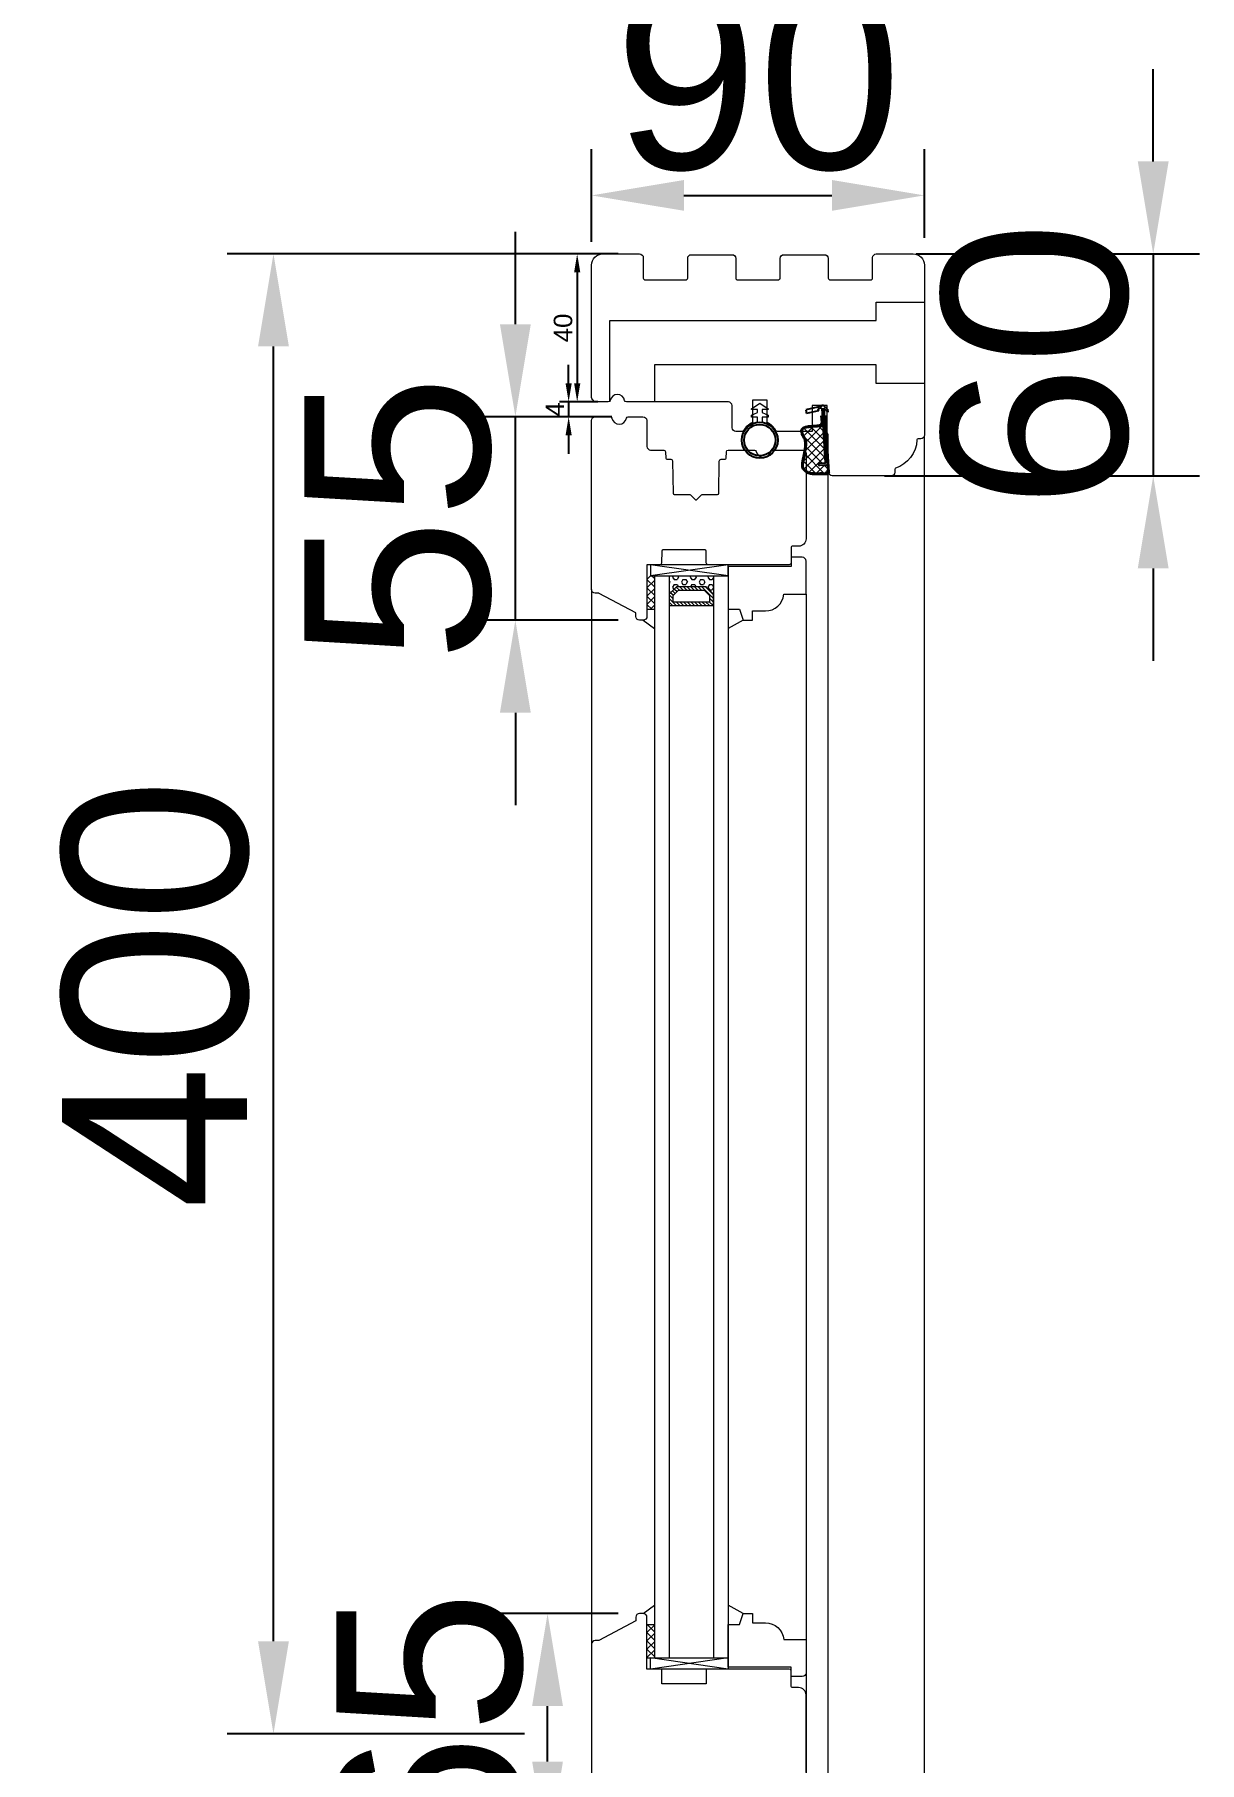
# Model space of a CAD drawing. Header units: millimetres. Extents: x 0 to 182016, y 11 to 3710.
# Drawn here: x 178010.9 to 178325.8, y 2000.9 to 2468 of the extents above; entities that cross this region are included whole.
import ezdxf

# ---------------------------------------------------------------- set-up
doc = ezdxf.new("R2010")
doc.units = ezdxf.units.MM
for name, color, linetype, lineweight in [('Matmenys', 10, 'Continuous', 20), ('OTHER', 251, 'Continuous', 13), ('Stakta', 7, 'Continuous', 25), ('Testinės profilio linijos', 7, 'Continuous', 5)]:
    doc.layers.add(name, color=color, linetype=linetype, lineweight=lineweight)
doc.layers.add('Stiklo paketas', color=7, linetype='Continuous')
doc.styles.get("Standard").update_dxf_attribs({"font": 'arial.ttf'})
doc.dimstyles.new('2', dxfattribs={"dimscale": 2, "dimtxt": 2.5, "dimasz": 2.5, "dimexe": 1.25, "dimexo": 0.625, "dimtad": 1, "dimtxsty": 'Standard', "dimcen": 2.5, "dimadec": 0, "dimazin": 0, "dimtfac": 1, "dimtmove": 0, "dimatfit": 3, "dimfxl": 1, "dimarcsym": 0})
doc.dimstyles.new('Padidinti matmenys', dxfattribs={"dimscale": 10, "dimtxt": 5, "dimasz": 2.5, "dimexe": 1.25, "dimexo": 0.625, "dimtad": 1, "dimdec": 1, "dimtxsty": 'Standard', "dimcen": 2.5, "dimadec": 0, "dimazin": 0, "dimtfac": 1, "dimtdec": 1, "dimtmove": 0, "dimatfit": 3, "dimfxl": 1, "dimarcsym": 0})

# ---------------------------------------------------------------- blocks, each defined once
blk = doc.blocks.new('*D1458')
at = {"layer": 'Defpoints', "color": 0, "transparency": 16777216}
for p in [(178169.95, 2408.65), (178157.59, 2368.65), (178164.45, 2368.65)]:
    blk.add_point(p, dxfattribs=at)
at = {"layer": 'Matmenys', "color": 0, "lineweight": -2, "transparency": 16777216}
for p, q in [((178168.7, 2408.65), (178155.09, 2408.65)), ((178157.59, 2403.65), (178157.59, 2373.65)), ((178163.2, 2368.65), (178155.09, 2368.65))]:
    blk.add_line(p, q, dxfattribs=at)
at = {"layer": 'Matmenys', "color": 0, "transparency": 16777216}
for points in [[(178156.76, 2403.65), (178158.43, 2403.65), (178157.59, 2408.65)], [(178156.76, 2373.65), (178158.43, 2373.65), (178157.59, 2368.65)]]:
    blk.add_solid(points, dxfattribs=at)
at = {"layer": 'Matmenys', "color": 0, "lineweight": 5, "transparency": 16777216, "insert": (178153.79, 2388.65), "char_height": 5, "attachment_point": 5, "rotation": 90}
blk.add_mtext('40', dxfattribs=at)
blk = doc.blocks.new('*D1459')
at = {"color": 0, "lineweight": -2, "transparency": 16777216}
for p, q in [((178313.32, 2433.65), (178313.32, 2458.65)), ((178249.2, 2408.65), (178325.82, 2408.65)), ((178313.32, 2408.65), (178313.32, 2348.65)), ((178240.7, 2348.65), (178325.82, 2348.65)), ((178313.32, 2323.65), (178313.32, 2298.65))]:
    blk.add_line(p, q, dxfattribs=at)
at = {"color": 0, "transparency": 16777216}
for points in [[(178309.15, 2433.65), (178317.49, 2433.65), (178313.32, 2408.65)], [(178309.15, 2323.65), (178317.49, 2323.65), (178313.32, 2348.65)]]:
    blk.add_solid(points, dxfattribs=at)
at = {"layer": 'Defpoints', "color": 0, "transparency": 16777216}
for p in [(178242.95, 2408.65), (178234.45, 2348.65), (178313.32, 2348.65)]:
    blk.add_point(p, dxfattribs=at)
at = {"color": 0, "lineweight": 5, "transparency": 16777216, "insert": (178281.54, 2378.65), "char_height": 50, "attachment_point": 5, "rotation": 90}
blk.add_mtext('60', dxfattribs=at)
blk = doc.blocks.new('*D1460')
at = {"color": 0, "lineweight": -2, "transparency": 16777216}
for p, q in [((178140.88, 2389.65), (178140.88, 2414.65)), ((178166.95, 2364.65), (178128.38, 2364.65)), ((178140.88, 2309.65), (178140.88, 2364.65)), ((178168.7, 2309.65), (178128.38, 2309.65)), ((178140.88, 2284.65), (178140.88, 2259.65))]:
    blk.add_line(p, q, dxfattribs=at)
at = {"color": 0, "transparency": 16777216}
for points in [[(178136.71, 2389.65), (178145.05, 2389.65), (178140.88, 2364.65)], [(178136.71, 2284.65), (178145.05, 2284.65), (178140.88, 2309.65)]]:
    blk.add_solid(points, dxfattribs=at)
at = {"layer": 'Defpoints', "color": 0, "transparency": 16777216}
for p in [(178140.88, 2364.65), (178173.2, 2364.65), (178174.95, 2309.65)]:
    blk.add_point(p, dxfattribs=at)
at = {"color": 0, "lineweight": 5, "transparency": 16777216, "insert": (178109.2, 2337.15), "char_height": 50, "attachment_point": 5, "rotation": 90}
blk.add_mtext('55', dxfattribs=at)
blk = doc.blocks.new('*D1461')
at = {"color": 0, "lineweight": -2, "transparency": 16777216}
for p, q in [((178161.46, 2411.9), (178161.46, 2436.98)), ((178251.46, 2413.05), (178251.46, 2436.98)), ((178186.46, 2424.48), (178226.46, 2424.48))]:
    blk.add_line(p, q, dxfattribs=at)
at = {"color": 0, "transparency": 16777216}
for points in [[(178186.46, 2428.65), (178186.46, 2420.32), (178161.46, 2424.48)], [(178226.46, 2428.65), (178226.46, 2420.32), (178251.46, 2424.48)]]:
    blk.add_solid(points, dxfattribs=at)
at = {"layer": 'Defpoints', "color": 0, "transparency": 16777216}
for p in [(178251.46, 2424.48), (178161.46, 2405.65), (178251.46, 2406.8)]:
    blk.add_point(p, dxfattribs=at)
at = {"color": 0, "lineweight": 5, "transparency": 16777216, "insert": (178206.46, 2456.26), "char_height": 50, "attachment_point": 5}
blk.add_mtext('90', dxfattribs=at)
blk = doc.blocks.new('*D1462')
at = {"layer": 'Defpoints', "color": 0, "transparency": 16777216}
for p in [(178164.45, 2368.65), (178155.28, 2364.65), (178164.7, 2364.65)]:
    blk.add_point(p, dxfattribs=at)
at = {"layer": 'Matmenys', "color": 0, "lineweight": -2, "transparency": 16777216}
for p, q in [((178155.28, 2373.65), (178155.28, 2378.65)), ((178163.2, 2368.65), (178152.78, 2368.65)), ((178155.28, 2368.65), (178155.28, 2364.65)), ((178163.45, 2364.65), (178152.78, 2364.65)), ((178155.28, 2359.65), (178155.28, 2354.65))]:
    blk.add_line(p, q, dxfattribs=at)
at = {"layer": 'Matmenys', "color": 0, "transparency": 16777216}
for points in [[(178154.45, 2373.65), (178156.11, 2373.65), (178155.28, 2368.65)], [(178154.45, 2359.65), (178156.11, 2359.65), (178155.28, 2364.65)]]:
    blk.add_solid(points, dxfattribs=at)
at = {"layer": 'Matmenys', "color": 0, "lineweight": 5, "transparency": 16777216, "insert": (178151.53, 2366.65), "char_height": 5, "attachment_point": 5, "rotation": 90}
blk.add_mtext('4', dxfattribs=at)
blk = doc.blocks.new('*D2017')
at = {"color": 0, "lineweight": -2, "ltscale": 0.1, "transparency": 16777216}
for p, q in [((178168.7, 2041.13), (178137.08, 2041.13)), ((178149.58, 2001.13), (178149.58, 2016.13)), ((178168.71, 1976.13), (178137.08, 1976.13))]:
    blk.add_line(p, q, dxfattribs=at)
at = {"color": 0, "ltscale": 0.1, "transparency": 16777216}
for points in [[(178145.41, 2016.13), (178153.74, 2016.13), (178149.58, 2041.13)], [(178145.41, 2001.13), (178153.74, 2001.13), (178149.58, 1976.13)]]:
    blk.add_solid(points, dxfattribs=at)
at = {"layer": 'Defpoints', "color": 0, "ltscale": 0.1, "transparency": 16777216}
for p in [(178149.58, 2041.13), (178174.95, 2041.13), (178174.96, 1976.13)]:
    blk.add_point(p, dxfattribs=at)
at = {"color": 0, "ltscale": 0.1, "transparency": 16777216, "insert": (178117.8, 2008.63), "char_height": 50, "attachment_point": 5, "rotation": 90}
blk.add_mtext('65', dxfattribs=at)
blk = doc.blocks.new('*D1470')
at = {"color": 0, "lineweight": -2, "ltscale": 0.1, "transparency": 16777216}
for p, q in [((178157.21, 2408.65), (178062.98, 2408.65)), ((178075.48, 2033.63), (178075.48, 2383.65)), ((178143.33, 2008.63), (178062.98, 2008.63))]:
    blk.add_line(p, q, dxfattribs=at)
at = {"color": 0, "ltscale": 0.1, "transparency": 16777216}
for points in [[(178071.31, 2383.65), (178079.65, 2383.65), (178075.48, 2408.65)], [(178071.31, 2033.63), (178079.65, 2033.63), (178075.48, 2008.63)]]:
    blk.add_solid(points, dxfattribs=at)
at = {"layer": 'Defpoints', "color": 0, "ltscale": 0.1, "transparency": 16777216}
for p in [(178075.48, 2408.65), (178163.46, 2408.65), (178149.58, 2008.63)]:
    blk.add_point(p, dxfattribs=at)
at = {"color": 0, "ltscale": 0.1, "transparency": 16777216, "insert": (178043.7, 2208.64), "char_height": 50, "attachment_point": 5, "rotation": 90}
blk.add_mtext('400', dxfattribs=at)

msp = doc.modelspace()

# ---------------------------------------------------------------- hatches: boundary and pattern name
at = {"lineweight": 0, "ltscale": 0.5}
h = msp.add_hatch(dxfattribs=at)
h.set_pattern_fill('ANSI37', color=256, scale=0.5, style=0)
h.set_pattern_definition([(45, (178176.4511, 2325.1506), (-1.12253, 1.12253), []), (135, (178176.4511, 2325.1506), (-1.12253, -1.12253), [])])
h.paths.add_polyline_path([(178178.4510944, 2312.6506374), (178178.4510944, 2321.6506374), (178176.4510944, 2321.6506374), (178176.4510944, 2312.6506374)])
at = {"lineweight": 0}
h = msp.add_hatch(dxfattribs=at)
h.set_pattern_fill('HEX', color=256, scale=0.25, style=0)
h.set_pattern_definition([(360, (165275.0421, 20668.9217), (-7e-16, -1.374815), [0.79375, -1.5875]), (240, (165275.0421, 20668.9217), (-1.190624716, 0.6874075), [0.79375, -1.5875]), (300, (165275.8358, 20668.9217), (-1.190624716, -0.6874075), [0.79375, -1.5875])])
h.paths.add_polyline_path([(178182.4503854, 2321.6506374), (178182.4503854, 2316.6506374), (178184.4503854, 2318.6506374), (178192.4503854, 2318.6506374), (178194.4503854, 2316.6506374), (178194.4510944, 2321.6506374)])
h = msp.add_hatch(dxfattribs=at)
h.set_pattern_fill('JIS_WOOD', color=256, style=0)
h.set_pattern_definition([(315, (165275.0421, 20668.92166), (-0.5, -0.5), [])])
h.paths.add_polyline_path([(178192.4503854, 2318.6506374), (178184.4503854, 2318.6506374), (178182.4503854, 2316.6506374), (178182.4503854, 2313.6506374), (178194.486968, 2313.632904), (178194.4503854, 2316.6506374)])
h.paths.add_polyline_path([(178184.8645989, 2317.6506374), (178192.0361718, 2317.6506374), (178193.4503854, 2316.2364238), (178193.4503854, 2314.6506374), (178183.4503854, 2314.6506374), (178183.4503854, 2316.2364238)], flags=16)
at = {"lineweight": 0, "ltscale": 0.5}
h = msp.add_hatch(dxfattribs=at)
h.set_pattern_fill('ANSI37', color=256, scale=0.5, style=0)
h.set_pattern_definition([(45, (178176.4511, 985.2747), (-1.122532, 1.122532), []), (135, (178176.4511, 985.2747), (-1.122532, -1.122532), [])])
h.paths.add_polyline_path([(178178.4510949, 2038.1274177), (178178.4510949, 2029.1274177), (178176.4510949, 2029.1274177), (178176.4510949, 2038.1274177)])
at = {"layer": 'Matmenys'}
h = msp.add_hatch(dxfattribs=at)
h.set_pattern_fill('ANSI37', color=252, scale=0.5, angle=-180, style=0)
h.set_pattern_definition([(225, (22556.155, -1098257.4219), (1.1225320151, -1.1225320151), []), (315, (22556.155, -1098257.4219), (1.1225320151, 1.1225320151), [])])
edge = h.paths.add_edge_path()
edge.add_arc((178224.5708243, 2352.1647892), 0.1, 273.589345612, 363.589345612, ccw=False)
edge.add_line((178224.5770848, 2352.0649854), (178223.0293991, 2351.9679022))
edge.add_arc((178223.0450503, 2351.7183926), 0.25, 93.589345612, 273.589345612)
edge.add_line((178223.0607015, 2351.468883), (178225.1074065, 2351.5972687))
edge.add_arc((178225.101146, 2351.6970725), 0.1, 273.589345612, 363.589345619)
edge.add_line((178225.2009498, 2351.703333), (178225.2765928, 2351.7080779))
edge.add_line((178225.2765928, 2351.7080779), (178225.4009072, 2349.726277))
edge.add_spline(control_points=[(178225.4009072, 2349.726277), (178225.3891048, 2349.6471185), (178225.3779293, 2349.5771269), (178225.3561354, 2349.4933761), (178225.3467496, 2349.4698118), (178225.3340547, 2349.4459287), (178225.3278054, 2349.4378691), (178225.3022166, 2349.4133813), (178225.2729796, 2349.3944884), (178225.1686598, 2349.3607851), (178225.0957276, 2349.3476632), (178224.8427446, 2349.327961), (178224.6289104, 2349.3384593), (178224.186432, 2349.3577875), (178223.9671031, 2349.3622628), (178223.5472122, 2349.363339), (178223.3441261, 2349.360307), (178222.7539188, 2349.3475966), (178222.3858687, 2349.3344202), (178221.6326872, 2349.3346819), (178221.2559374, 2349.3531782), (178220.6628329, 2349.4563645), (178220.435262, 2349.5162586), (178220.0381608, 2349.6692942), (178219.8663731, 2349.7520436), (178219.5252054, 2349.9560438), (178219.3590027, 2350.0761586), (178219.067843, 2350.3436037), (178218.944263, 2350.4912773), (178218.7845442, 2350.7724619), (178218.7369903, 2350.9077581), (178218.6773853, 2351.209057), (178218.666682, 2351.372657), (178218.6804259, 2351.9572538), (178218.7751801, 2352.4211693), (178218.9469224, 2353.3136655), (178219.030617, 2353.7407457), (178219.2418033, 2354.8190943), (178219.3755373, 2355.4771449), (178219.5004633, 2356.4702468), (178219.5309572, 2356.773848), (178219.5552926, 2357.3958916), (178219.5477519, 2357.7117956), (178219.4628676, 2358.2610039), (178219.4015289, 2358.4970873), (178219.2290686, 2358.8977387), (178219.1342201, 2359.0563712), (178218.9499517, 2359.35503), (178218.8600942, 2359.4964872), (178218.7040111, 2359.7982701), (178218.634041, 2359.9633228), (178218.5143098, 2360.3284446), (178218.4713073, 2360.5293947), (178218.4474086, 2360.8688113), (178218.4606144, 2361.0107968), (178218.5206536, 2361.2060174), (178218.5573938, 2361.2713452), (178218.6659429, 2361.3980686), (178218.7380091, 2361.4572464), (178219.0020967, 2361.614324), (178219.2432049, 2361.6958237), (178219.7936159, 2361.812441), (178220.101811, 2361.8489725), (178220.6980288, 2361.902244), (178220.9855798, 2361.9214664), (178221.5160696, 2361.9648259), (178221.7643281, 2361.9869621), (178222.1691304, 2362.0231764), (178222.3265338, 2362.0372628), (178222.6504661, 2362.0653849), (178222.8287834, 2362.080421), (178223.1316504, 2362.148706), (178223.2494724, 2362.184341), (178223.4619512, 2362.2799377), (178223.555866, 2362.3330847), (178223.7010598, 2362.4517254), (178223.7560779, 2362.5073476), (178223.8451698, 2362.6311149), (178223.8780493, 2362.6947419), (178223.9262174, 2362.813606), (178223.9430987, 2362.870683), (178223.9690426, 2362.9712634), (178223.9787602, 2363.015659), (178223.9877961, 2363.0566553)], knot_values=[0, 0, 0, 0, 0.2245066002, 0.2245066002, 0.377043448, 0.377043448, 0.5295802957, 0.5295802957, 0.8082977366, 0.8082977366, 1.0870151774, 1.0870151774, 1.6244414062, 1.6244414062, 2.161867635, 2.161867635, 2.6992938638, 2.6992938638, 3.7741463214, 3.7741463214, 5.0334406395, 5.0334406395, 5.8656302806, 5.8656302806, 6.5060139406, 6.5060139406, 7.1463976006, 7.1463976006, 7.7996240151, 7.7996240151, 8.3563201169, 8.3563201169, 8.9130162187, 8.9130162187, 10.239934143, 10.239934143, 11.5668520673, 11.5668520673, 13.5970761059, 13.5970761059, 14.4582175179, 14.4582175179, 15.3193589298, 15.3193589298, 15.9856015553, 15.9856015553, 16.5061017172, 16.5061017172, 17.0266018791, 17.0266018791, 17.547102041, 17.547102041, 18.1672448488, 18.1672448488, 18.7176261004, 18.7176261004, 19.1465766047, 19.1465766047, 19.5755271091, 19.5755271091, 20.3898249977, 20.3898249977, 21.2041228863, 21.2041228863, 21.9655448497, 21.9655448497, 22.7269668131, 22.7269668131, 23.2229068178, 23.2229068178, 23.7188468224, 23.7188468224, 24.0184411081, 24.0184411081, 24.2549295987, 24.2549295987, 24.4119994701, 24.4119994701, 24.5501072405, 24.5501072405, 24.6882150108, 24.6882150108, 24.8099116426, 24.8099116426, 24.8099116426, 24.8099116426], degree=3, periodic=0)
edge.add_line((178223.9877961, 2363.0566553), (178224.6706282, 2352.1710497))

# ---------------------------------------------------------------- linework, layer by layer
for p, q in [((178223.7084294, 2367.5102773), (178219.3613389, 2366.5268307)), ((178219.3613389, 2366.5268307), (178219.5819938, 2365.5514788)), ((178222.8020003, 2366.279944), (178219.5819938, 2365.5514788)), ((178223.740136, 2367.0048148), (178222.6916729, 2366.76762)), ((178222.6916729, 2366.76762), (178222.8020003, 2366.279944)), ((178224.1982097, 2367.6888656), (178223.6991905, 2367.6575632)), ((178223.6991905, 2367.6575632), (178223.7084294, 2367.5102773)), ((178223.740136, 2367.0048148), (178224.6706282, 2352.1710497)), ((178225.2646743, 2366.6585243), (178224.1982097, 2367.6888656)), ((178224.2438298, 2366.9615969), (178225.2009498, 2351.703333)), ((178225.3115723, 2365.9108837), (178224.2438298, 2366.9615969)), ((178225.2646743, 2366.6585243), (178225.3115723, 2365.9108837)), ((178224.5770848, 2352.0649854), (178223.0293991, 2351.9679022)), ((178225.1074065, 2351.5972687), (178223.0607015, 2351.468883)), ((178225.2009498, 2351.703333), (178225.2765928, 2351.7080779))]:
    msp.add_line(p, q)
at = {"color": 1}
for p, q in [((178223.6948279, 2363.1212281), (178223.5843984, 2364.8816794)), ((178225.4009072, 2349.726277), (178224.4452499, 2364.9612218)), ((178225.6976273, 2349.6820368), (178224.7363325, 2365.0068522))]:
    msp.add_line(p, q, dxfattribs=at)
at = {"lineweight": 0}
for p, q in [((178198.4503854, 2321.6506374), (178177.4503854, 2324.6506374)), ((178198.4503854, 2324.6506374), (178177.4503854, 2321.6506374)), ((178176.4510944, 2312.6506374), (178178.4510944, 2312.6506374)), ((178175.4510944, 2309.6506374), (178178.4510944, 2307.3639723)), ((178202.4510944, 2309.6506374), (178198.4510944, 2307.3639723)), ((178175.4510949, 2041.1274177), (178178.4510949, 2043.4140828)), ((178202.4510949, 2041.1274177), (178198.4510949, 2043.4140828)), ((178176.4510949, 2038.1274177), (178178.4510949, 2038.1274177)), ((178176.4510949, 2029.1274177), (178179.4510949, 2029.1274177)), ((178198.4503858, 2029.1274177), (178177.4503858, 2026.1274177)), ((178198.4503858, 2026.1274177), (178177.4503858, 2029.1274177))]:
    msp.add_line(p, q, dxfattribs=at)
at = {"lineweight": 9}
for p, q in [((178178.4510944, 2321.6505523), (178178.4510944, 2029.1274177)), ((178182.4510944, 2321.6505523), (178182.4510944, 2029.1274177)), ((178194.4510944, 2321.6505523), (178194.4510944, 2029.1274177)), ((178198.4510944, 2321.6505523), (178198.4510944, 2029.1274177)), ((178219.4510944, 2316.6506374), (178219.4510944, 1344.4201886))]:
    msp.add_line(p, q, dxfattribs=at)
at = {"lineweight": 5}
msp.add_lwpolyline([(178166.4596575, 2368.6506374), (178166.4596575, 2390.6506374), (178238.4598594, 2390.6506374), (178238.4598594, 2395.6506374), (178251.4598594, 2395.6506374), (178251.4598594, 2373.6506374), (178238.4598594, 2373.6506374), (178238.4598594, 2378.6506374), (178178.4596575, 2378.6506374), (178178.4596575, 2368.6506374)], dxfattribs=at)
at = {"lineweight": 0}
for points in [[(178213.4510944, 2316.6506374), (178219.4510944, 2316.6506374), (178219.4510944, 2325.6506374, 0.4142135624), (178218.4510944, 2326.6506374), (178215.4510944, 2326.6506374), (178215.4510944, 2324.1506374), (178198.4510944, 2324.1506374), (178198.4510944, 2312.6506374), (178201.4510944, 2312.6506374), (178202.4510944, 2309.6506374), (178204.9510944, 2309.6506374), (178204.9510944, 2312.1506374), (178208.4761573, 2312.1506374, 0.3851703882), (178213.4510944, 2316.6506374)], [(178213.4510949, 2034.1274177), (178219.4510949, 2034.1274177), (178219.4510949, 2025.1274177, -0.4142135624), (178218.4510949, 2024.1274177), (178215.4510949, 2024.1274177), (178215.4510949, 2026.6274177), (178198.4510949, 2026.6274177), (178198.4510949, 2038.1274177), (178201.4510949, 2038.1274177), (178202.4510949, 2041.1274177), (178204.9510949, 2041.1274177), (178204.9510949, 2038.6274177), (178208.4761577, 2038.6274177, -0.3851703882), (178213.4510949, 2034.1274177)]]:
    msp.add_lwpolyline(points, format="xyb", dxfattribs=at)
for points in [[(178198.4503854, 2324.6506374), (178177.4503854, 2324.6506374), (178177.4503854, 2321.6506374), (178198.4503854, 2321.6506374)], [(178192.4503854, 2318.6506374), (178184.4503854, 2318.6506374), (178182.4503854, 2316.6506374), (178182.4503854, 2313.6506374), (178194.4503854, 2313.6506374), (178194.4503854, 2316.6506374)], [(178192.0361718, 2317.6506374), (178184.8645989, 2317.6506374), (178183.4503854, 2316.2364238), (178183.4503854, 2314.6506374), (178193.4503854, 2314.6506374), (178193.4503854, 2316.2364238)], [(178198.4503858, 2026.1274177), (178177.4503858, 2026.1274177), (178177.4503858, 2029.1274177), (178198.4503858, 2029.1274177)]]:
    msp.add_lwpolyline(points, close=True, dxfattribs=at)
at = {"color": 18, "linetype": 'ByBlock', "true_color": 0x000000}
for radius in [4.85, 4.25]:
    msp.add_circle((178206.9500289, 2358.3245646), radius, dxfattribs=at)
for centre, radius, start, end in [((178223.0450503, 2351.7183926), 0.25, 93.589345611, 273.589345611), ((178224.5708243, 2352.1647892), 0.1, 273.589345611, 3.589345609), ((178225.101146, 2351.6970725), 0.1, 273.589345611, 3.589345609)]:
    msp.add_arc(centre, radius, start, end)
at = {"color": 1}
msp.add_spline([(178225.6976273, 2349.6820368), (178225.6071305, 2349.3205365), (178224.333272, 2349.0509956), (178219.640899, 2349.5393849), (178218.5508928, 2350.5825827), (178218.5322764, 2352.7460545), (178218.8626503, 2354.4440943), (178219.2095666, 2356.6095352), (178219.0101379, 2358.6462569), (178218.5339689, 2359.4745016), (178218.2537055, 2361.3290418), (178220.965884, 2362.2214877), (178222.4447597, 2362.3486552), (178223.1320275, 2362.4666266), (178223.5739129, 2362.7688323), (178223.6948279, 2363.1212281)], degree=3, dxfattribs=at)
msp.add_open_spline([(178225.4009072, 2349.726277), (178225.3891048, 2349.6471185), (178225.3779293, 2349.5771269), (178225.3561354, 2349.4933761), (178225.3467496, 2349.4698118), (178225.3340547, 2349.4459287), (178225.3278054, 2349.4378691), (178225.3022166, 2349.4133813), (178225.2729796, 2349.3944884), (178225.1686598, 2349.3607851), (178225.0957276, 2349.3476632), (178224.8427446, 2349.327961), (178224.6289104, 2349.3384593), (178224.186432, 2349.3577875), (178223.9671031, 2349.3622628), (178223.5472122, 2349.363339), (178223.3441261, 2349.360307), (178222.7539188, 2349.3475966), (178222.3858687, 2349.3344202), (178221.6326872, 2349.3346819), (178221.2559374, 2349.3531782), (178220.6628329, 2349.4563645), (178220.435262, 2349.5162586), (178220.0381608, 2349.6692942), (178219.8663731, 2349.7520436), (178219.5252054, 2349.9560438), (178219.3590027, 2350.0761586), (178219.067843, 2350.3436037), (178218.944263, 2350.4912773), (178218.7845442, 2350.7724619), (178218.7369903, 2350.9077581), (178218.6773853, 2351.209057), (178218.666682, 2351.372657), (178218.6804259, 2351.9572538), (178218.7751801, 2352.4211693), (178218.9469224, 2353.3136655), (178219.030617, 2353.7407457), (178219.2418033, 2354.8190943), (178219.3755373, 2355.4771449), (178219.5004633, 2356.4702468), (178219.5309572, 2356.773848), (178219.5552926, 2357.3958916), (178219.5477519, 2357.7117956), (178219.4628676, 2358.2610039), (178219.4015289, 2358.4970873), (178219.2290686, 2358.8977387), (178219.1342201, 2359.0563712), (178218.9499517, 2359.35503), (178218.8600942, 2359.4964872), (178218.7040111, 2359.7982701), (178218.634041, 2359.9633228), (178218.5143098, 2360.3284446), (178218.4713073, 2360.5293947), (178218.4474086, 2360.8688113), (178218.4606144, 2361.0107968), (178218.5206536, 2361.2060174), (178218.5573938, 2361.2713452), (178218.6659429, 2361.3980686), (178218.7380091, 2361.4572464), (178219.0020967, 2361.614324), (178219.2432049, 2361.6958237), (178219.7936159, 2361.812441), (178220.101811, 2361.8489725), (178220.6980288, 2361.902244), (178220.9855798, 2361.9214664), (178221.5160696, 2361.9648259), (178221.7643281, 2361.9869621), (178222.1691304, 2362.0231764), (178222.3265338, 2362.0372628), (178222.6504661, 2362.0653849), (178222.8287834, 2362.080421), (178223.1316504, 2362.148706), (178223.2494724, 2362.184341), (178223.4619512, 2362.2799377), (178223.555866, 2362.3330847), (178223.7010598, 2362.4517254), (178223.7560779, 2362.5073476), (178223.8451698, 2362.6311149), (178223.8780493, 2362.6947419), (178223.9262174, 2362.813606), (178223.9430987, 2362.870683), (178223.9690426, 2362.9712634), (178223.9787602, 2363.015659), (178223.9877961, 2363.0566553)], degree=3, knots=[0, 0, 0, 0, 0.2245066002, 0.2245066002, 0.377043448, 0.377043448, 0.5295802957, 0.5295802957, 0.8082977366, 0.8082977366, 1.0870151774, 1.0870151774, 1.6244414062, 1.6244414062, 2.161867635, 2.161867635, 2.6992938638, 2.6992938638, 3.7741463214, 3.7741463214, 5.0334406395, 5.0334406395, 5.8656302806, 5.8656302806, 6.5060139406, 6.5060139406, 7.1463976006, 7.1463976006, 7.7996240151, 7.7996240151, 8.3563201169, 8.3563201169, 8.9130162187, 8.9130162187, 10.239934143, 10.239934143, 11.5668520673, 11.5668520673, 13.5970761059, 13.5970761059, 14.4582175179, 14.4582175179, 15.3193589298, 15.3193589298, 15.9856015553, 15.9856015553, 16.5061017172, 16.5061017172, 17.0266018791, 17.0266018791, 17.547102041, 17.547102041, 18.1672448488, 18.1672448488, 18.7176261004, 18.7176261004, 19.1465766047, 19.1465766047, 19.5755271091, 19.5755271091, 20.3898249977, 20.3898249977, 21.2041228863, 21.2041228863, 21.9655448497, 21.9655448497, 22.7269668131, 22.7269668131, 23.2229068178, 23.2229068178, 23.7188468224, 23.7188468224, 24.0184411081, 24.0184411081, 24.2549295987, 24.2549295987, 24.4119994701, 24.4119994701, 24.5501072405, 24.5501072405, 24.6882150108, 24.6882150108, 24.8099116426, 24.8099116426, 24.8099116426, 24.8099116426], dxfattribs=at)
at = {"layer": 'OTHER'}
msp.add_lwpolyline([(178206.3400028, 2363.1277744), (178206.3400028, 2364.5436832), (178204.6947214, 2364.5436832), (178204.6947214, 2365.0693654), (178206.3400028, 2365.8127064), (178206.3400028, 2366.605326), (178204.6947214, 2366.605326), (178204.6947214, 2366.8242168), (178206.9500289, 2368.3270981), (178209.2053365, 2366.8242168), (178209.2053365, 2366.605326), (178207.5600551, 2366.605326), (178207.5600551, 2365.8127064), (178209.2053365, 2365.0693654), (178209.2053365, 2364.5436832), (178207.5600551, 2364.5436832), (178207.5600551, 2363.1277744)], dxfattribs=at)
at = {"layer": 'Stakta', "color": 18, "lineweight": 5, "true_color": 0x000000}
for points in [[(178211.763201, 2360.6506374, -0.2720281141), (178211.3264367, 2360.907251, 0.164173551), (178208.9587939, 2363.0559621), (178208.9587939, 2369.1506374), (178204.9587939, 2369.1506374), (178204.9587939, 2363.0559621, 0.164173551), (178202.5911511, 2360.907251, -0.2720281141), (178202.1543868, 2360.6506374), (178200.5209856, 2360.6506374, -0.4116598905), (178199.5210237, 2361.6419109), (178199.4685101, 2367.6593639, 0.4116598905), (178198.4685482, 2368.6506374), (178170.9093492, 2368.6506374, -0.3563939587), (178170.4194512, 2369.0506374, 0.8164965809), (178166.5002676, 2369.0506374, -0.3563939587), (178166.0103697, 2368.6506374), (178162.9598594, 2368.6506374, -0.4142135624), (178161.4598594, 2370.1506374), (178161.4598594, 2405.6506378, -0.4142135624), (178164.4598594, 2408.6506378), (178174.4598594, 2408.6506378, -0.4142135624), (178175.4598594, 2407.6506378), (178175.4598594, 2402.1506378, 0.4142135624), (178175.9598594, 2401.6506378), (178186.9598594, 2401.6506378, 0.4142135624), (178187.4598594, 2402.1506378), (178187.4598594, 2407.4506378, -0.4142135624), (178188.4598594, 2408.4506378), (178199.4598594, 2408.4506378, -0.4142135624), (178200.4598594, 2407.4506378), (178200.4598594, 2402.1506378, 0.4142135624), (178200.9598594, 2401.6506378), (178211.9598594, 2401.6506378, 0.4142135624), (178212.4598594, 2402.1506378), (178212.4598594, 2407.4506378, -0.4142135624), (178213.4598594, 2408.4506378), (178224.4598594, 2408.4506378, -0.4142135624), (178225.4598594, 2407.4506378), (178225.4598594, 2402.1506378, 0.4142135624), (178225.9598594, 2401.6506378), (178236.9598594, 2401.6506378, 0.4142135624), (178237.4598594, 2402.1506378), (178237.4598594, 2407.6506378, -0.4142135624), (178238.4598594, 2408.6506378), (178248.4598594, 2408.6506378, -0.4142135624), (178251.4598594, 2405.6506378), (178251.4598594, 2359.6506374, -0.4142135624), (178250.4598594, 2358.6506374), (178249.7505328, 2358.6506374, 0.4001549105), (178249.4508817, 2358.3651028, -0.3090857966), (178243.6625985, 2350.7157921, 0.3199404334), (178243.4579686, 2350.433969), (178243.4510564, 2349.6419109, -0.4116598905), (178242.4510945, 2348.6506374), (178226.5558931, 2348.6506374, -0.4116598905), (178225.5559311, 2349.6419109), (178225.4685101, 2359.6593639, 0.2023892741), (178225.1598594, 2360.3731945), (178225.1598594, 2367.6506374), (178221.1598594, 2367.6506374), (178221.1598594, 2360.6506374)], [(178181.8408011, 2353.1506374), (178182.8939227, 2353.1506374, -0.4091108014), (178183.3938466, 2352.6593636), (178183.5459494, 2343.9454017, 0.4091108014), (178183.8459037, 2343.6506374), (178187.8697236, 2343.6506374, -0.1989123674), (178188.223277, 2343.5041908), (178189.4889624, 2342.2385054, 0.4142135624), (178189.9132265, 2342.2385054), (178191.1789119, 2343.5041908, -0.1989123674), (178191.5324653, 2343.6506374), (178195.5562853, 2343.6506374, 0.4091108014), (178195.8562396, 2343.9454017), (178196.0083424, 2352.6593636, -0.4091108014), (178196.5082662, 2353.1506374), (178197.5613878, 2353.1506374, 0.4040262259), (178197.8612051, 2353.4401676), (178197.9215454, 2355.1680872, -0.4040262258), (178198.4212408, 2355.6506374), (178205.5016047, 2355.6506374, -0.3563939587), (178205.9915027, 2355.2506374, 0.8164965809), (178209.9106863, 2355.2506374, -0.3563939587), (178210.4005842, 2355.6506374), (178218.4510945, 2355.6506374, -0.4142135624), (178219.4510945, 2354.6506374), (178219.4510945, 2331.6506374, -0.4142135624), (178217.4510945, 2329.6506374), (178215.7484878, 2329.6506374, 0.4116598905), (178215.4484993, 2329.3532554), (178215.4117855, 2325.1462741, -0.4116598905), (178214.9118045, 2324.6506374), (178192.9816576, 2324.6506374, -0.4116598905), (178192.4816766, 2325.1462741), (178192.4536897, 2328.3532554, 0.4116598905), (178192.1537011, 2328.6506374), (178180.7484878, 2328.6506374, 0.4116598905), (178180.4484993, 2328.3532554), (178180.4205124, 2325.1462741, -0.4116598905), (178179.9205314, 2324.6506374), (178176.4510945, 2324.6506374), (178176.4510945, 2310.6506374, -0.4142135624), (178175.4510945, 2309.6506374), (178174.4598594, 2309.6506374, -0.4116598905), (178173.4598975, 2310.6419109), (178173.4510945, 2311.6506374), (178163.5611663, 2316.9092055, 0.1227845609), (178163.3264305, 2316.9677317), (178162.4510945, 2316.9677317, -0.4142135624), (178161.4510945, 2317.9677317), (178161.4510945, 2363.6506374, -0.4142135624), (178162.4510945, 2364.6506374), (178166.5016047, 2364.6506374, -0.3563939587), (178166.9915027, 2364.2506374, 0.8164965809), (178170.9106863, 2364.2506374, -0.3563939587), (178171.4005842, 2364.6506374), (178175.3812415, 2364.6506374, -0.4116598905), (178176.3812034, 2363.6593639), (178176.4424438, 2356.6419109, 0.4116598905), (178177.4424057, 2355.6506374), (178180.9809311, 2355.6506374, -0.4040361542), (178181.4806436, 2355.1680872), (178181.5409839, 2353.4401676, 0.4040262258)]]:
    msp.add_lwpolyline(points, format="xyb", close=True, dxfattribs=at)
at = {"layer": 'Stiklo paketas', "lineweight": 5}
msp.add_lwpolyline([(178219.4510948, 1998.1274177), (178219.4510948, 2019.1274177, 0.4142135624), (178217.4510948, 2021.1274177), (178215.7484882, 2021.1274177, -0.4116598905), (178215.4484996, 2021.4247997), (178215.4117859, 2025.631781, 0.4116598905), (178214.9118049, 2026.1274177), (178192.4510948, 2026.1274177), (178192.4510948, 2022.1274177), (178180.4510948, 2022.1274177), (178180.4510948, 2026.1274177), (178176.4510948, 2026.1274177), (178176.4510948, 2040.1274177, 0.4142135624), (178175.4510948, 2041.1274177), (178174.4510948, 2041.1274177, 0.4142135624), (178173.4510948, 2040.1274177), (178173.4510948, 2039.1274177), (178163.4510948, 2033.8103234), (178162.4510948, 2033.8103234, 0.4142135624), (178161.4510948, 2032.8103234), (178161.4510948, 1985.1087915, 0.2773245441)], format="xyb", dxfattribs=at)
at = {"layer": 'Testinės profilio linijos', "lineweight": 5}
for p, q in [((178225.4510945, 1302.4886515), (178225.4510945, 2359.8366558)), ((178251.4510946, 1302.6195834), (178251.4510935, 2359.5185197)), ((178161.4510951, 2317.966662), (178161.4510944, 1342.4388148))]:
    msp.add_line(p, q, dxfattribs=at)

# ---------------------------------------------------------------- dimensions: what is measured, and where the dimension line sits
at = {"color": 1, "lineweight": 5}
dim = msp.add_linear_dim(base=(178251.4598594, 2424.4821574), p1=(178161.4598594, 2405.6506378), p2=(178251.4598594, 2406.8019484), dimstyle='Padidinti matmenys', dxfattribs=at)
dim.commit()
dim.dimension.update_dxf_attribs({"geometry": '*D1461', "text_midpoint": (178206.4598594, 2424.4821574), "dimtype": 160})
for base, p1, p2, picture, middle in [((178313.3190784, 2348.6506374), (178242.9510945, 2408.6506374), (178234.4510945, 2348.6506374), '*D1459', (178313.3190784, 2378.6506374)), ((178140.8795909, 2364.6506374), (178174.9510945, 2309.6506374), (178173.2010945, 2364.6506374), '*D1460', (178140.8795909, 2337.1506374))]:
    dim = msp.add_linear_dim(base=base, p1=p1, p2=p2, angle=90, dimstyle='Padidinti matmenys', dxfattribs=at)
    dim.commit()
    dim.dimension.update_dxf_attribs({"geometry": picture, "text_midpoint": middle, "dimtype": 160})
at = {"color": 1, "ltscale": 0.1}
dim = msp.add_linear_dim(base=(178075.4787659, 2408.6506374), p1=(178149.5757327, 2008.6274177), p2=(178163.4598594, 2408.6506374), angle=90, dimstyle='Padidinti matmenys', dxfattribs=at)
dim.commit()
dim.dimension.update_dxf_attribs({"geometry": '*D1470', "text_midpoint": (178043.7001165, 2208.6390276)})
dim = msp.add_linear_dim(base=(178149.5757327, 2041.1274177), p1=(178174.9554773, 1976.1274177), p2=(178174.9510948, 2041.1274177), angle=90, dimstyle='Padidinti matmenys', dxfattribs=at)
dim.commit()
dim.dimension.update_dxf_attribs({"geometry": '*D2017', "text_midpoint": (178149.5757327, 2008.6274177), "dimtype": 160})
at = {"layer": 'Matmenys', "lineweight": 5}
for base, p1, p2, picture, middle in [((178157.5919001, 2368.6506374), (178169.9510945, 2408.6506374), (178164.4510945, 2368.6506374), '*D1458', (178157.5919001, 2388.6506374)), ((178155.2787024, 2364.6506374), (178164.4510945, 2368.6506374), (178164.7010945, 2364.6506374), '*D1462', (178155.2787024, 2366.6506374))]:
    dim = msp.add_linear_dim(base=base, p1=p1, p2=p2, angle=90, dimstyle='2', dxfattribs=at)
    dim.commit()
    dim.dimension.update_dxf_attribs({"geometry": picture, "text_midpoint": middle, "dimtype": 160})

doc.saveas('drawing.dxf')
